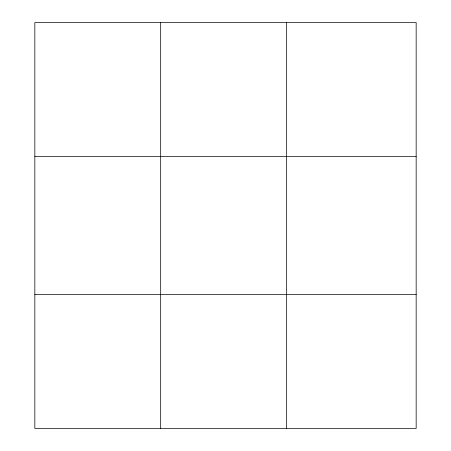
<?xml version="1.0" encoding="UTF-8"?>
<svg xmlns="http://www.w3.org/2000/svg" width="451" height="451" viewBox="0 0 451 451"><rect width="100%" height="100%" fill="white"/><g stroke="black" fill="none" stroke-linecap="round" stroke-linejoin="round"><path stroke-width="0.68" d="M160.674 428.45L160.674 22.55M286.515 428.45L286.515 22.55M416.166 294.503L416.166 428.45L34.834 428.45L34.834 22.55L416.166 22.55L416.166 294.503L34.834 294.503M34.834 156.497L416.166 156.497"/></g></svg>
